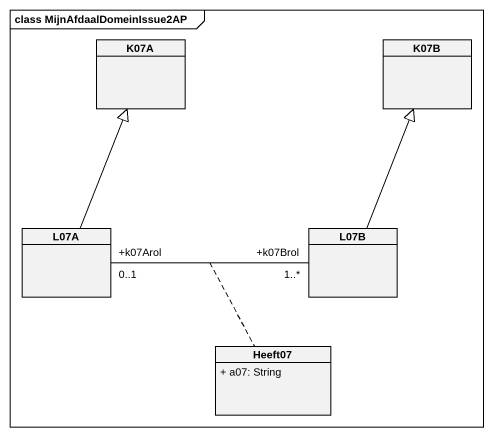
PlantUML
@startuml
mainframe class MijnAfdaalDomeinIssue2AP
hide circle
hide empty members
skinparam classAttributeIconSize 0
class K07A
class K07B
class L07A
class L07B
class Heeft07 {
  + a07: String
}
L07A -up-|> K07A
L07A "+k07Arol\n0..1" -right- "+k07Brol\n1..*" L07B
(L07A, L07B) .. Heeft07
L07B -up-|> K07B
@enduml
